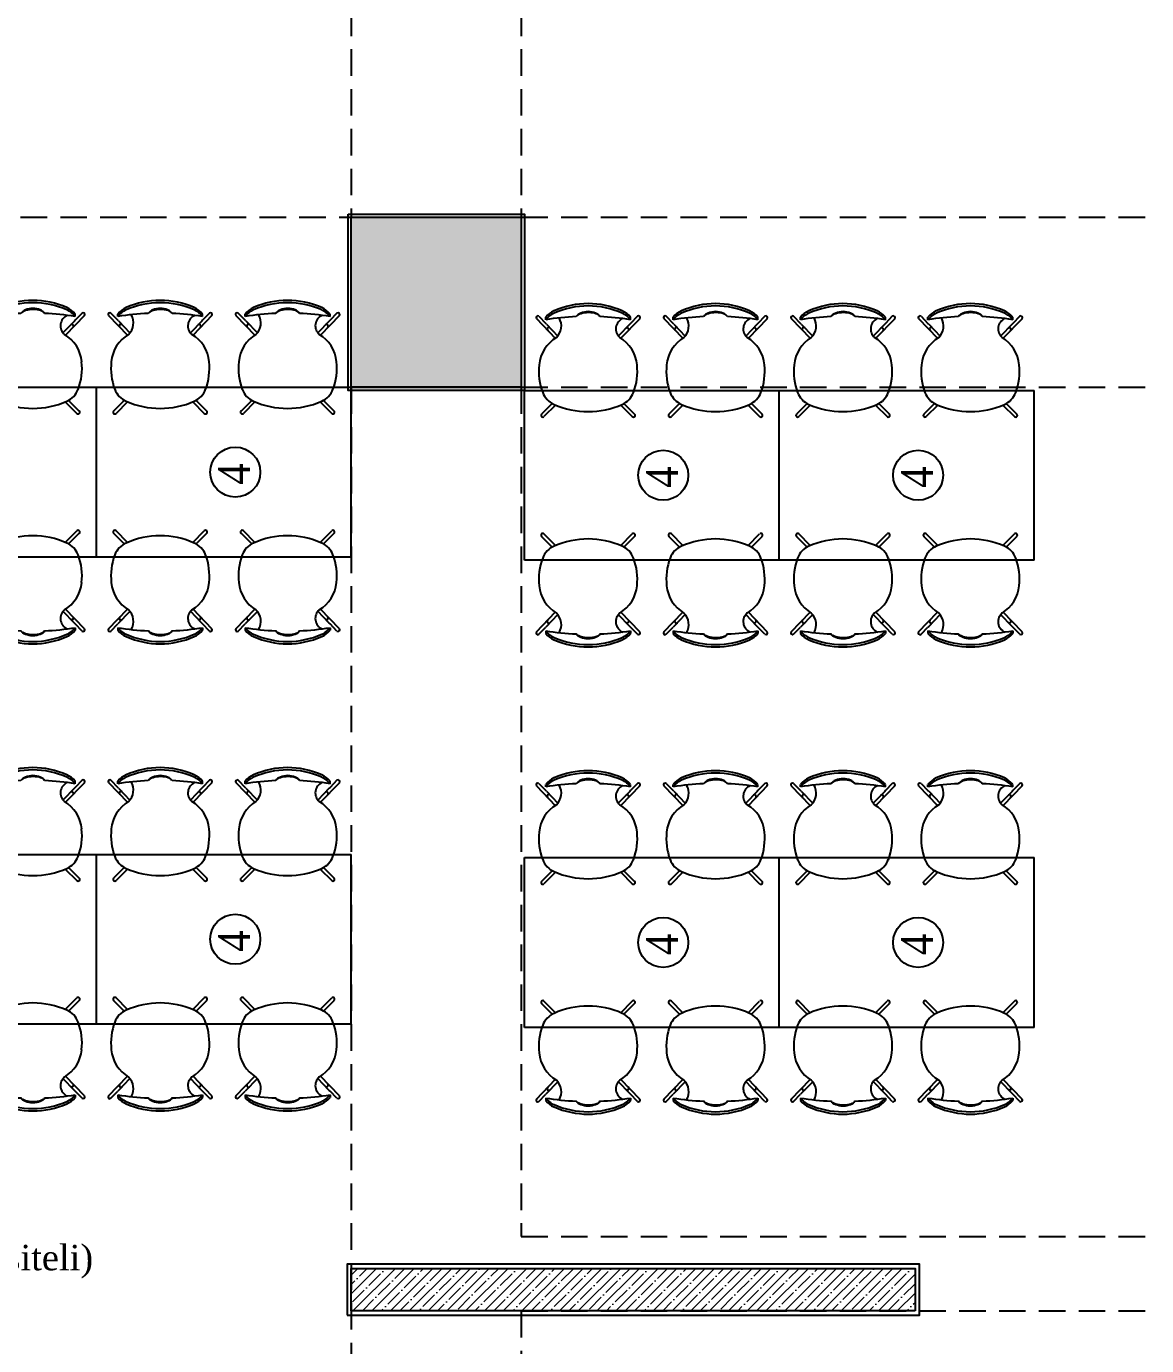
# Model space of a CAD drawing. Header units: millimetres. Extents: x -29311 to -3405, y 28913 to 42880.
# Drawn here: x -17624 to -17097, y 39831 to 40453 of the extents above; entities that cross this region are included whole.
import ezdxf
from ezdxf.enums import TextEntityAlignment as Align

# ---------------------------------------------------------------- set-up
doc = ezdxf.new("R2010")
doc.units = ezdxf.units.MM
doc.linetypes.add('HIDDEN', pattern=[0.375, 0.25, -0.125])
for name, color, linetype in [('A-BA', 1, 'Continuous'), ('A-BA-HIDDEN', 136, 'HIDDEN'), ('A-MERDIVEN', 125, 'Continuous'), ('A-SIVA-IC', 97, 'Continuous'), ('A-TEFRIS', 251, 'Continuous'), ('A-YAZI', 136, 'Continuous'), ('ARREDI_attrezzature', 175, 'Continuous')]:
    doc.layers.add(name, color=color, linetype=linetype)
doc.layers.add('tarama-betonarme', color=252, linetype='Continuous', lineweight=13)
doc.styles.add('YAZ-50', font='times.ttf', dxfattribs={"width": 0.9})
pattern_1 = [(45, (-65876.5644, 54657.0166), (-4.4194174, 4.4194174), []), (45, (-65872.145, 54657.0166), (-4.4194174, 4.4194174), [7.8125, -1.5625, 0, -1.5625])]

# ---------------------------------------------------------------- blocks, each defined once
blk = doc.blocks.new('4 KİŞİ MASA')
at = {"layer": 'A-TEFRIS'}
for p, q in [((81442.2, 15537.14), (81442.2, 15657.14)), ((81442.2, 15657.14), (81522.2, 15657.14)), ((81442.2, 15537.14), (81442.2, 15657.14)), ((81442.2, 15657.14), (81522.2, 15657.14)), ((81522.2, 15657.14), (81522.2, 15537.14)), ((81522.2, 15657.14), (81522.2, 15537.14)), ((81407.31, 15650.36), (81410.68, 15647.11)), ((81408.42, 15651.51), (81417.68, 15642.58)), ((81555.98, 15651.51), (81546.72, 15642.58)), ((81557.09, 15650.36), (81553.73, 15647.11)), ((81408.94, 15647.11), (81407.74, 15647.11)), ((81411.04, 15646.76), (81410.68, 15647.11)), ((81411.04, 15646.76), (81416.61, 15641.38)), ((81448.4, 15644.05), (81453.43, 15649.07)), ((81449.12, 15642.5), (81454.56, 15647.94)), ((81515.28, 15642.5), (81509.84, 15647.94)), ((81516, 15644.05), (81510.97, 15649.07)), ((81553.37, 15646.76), (81547.79, 15641.38)), ((81553.37, 15646.76), (81553.73, 15647.11)), ((81555.46, 15647.11), (81556.66, 15647.11)), ((81411.04, 15607.49), (81416.65, 15612.91)), ((81553.36, 15607.49), (81547.76, 15612.91)), ((81407.34, 15603.92), (81410.7, 15607.16)), ((81408.94, 15607.16), (81407.74, 15607.16)), ((81408.45, 15602.76), (81417.68, 15611.68)), ((81410.7, 15607.16), (81411.04, 15607.49)), ((81448.4, 15610.25), (81453.43, 15605.23)), ((81449.12, 15611.8), (81454.56, 15606.36)), ((81515.28, 15611.8), (81509.84, 15606.36)), ((81516, 15610.25), (81510.97, 15605.23)), ((81555.95, 15602.76), (81546.72, 15611.68)), ((81553.7, 15607.16), (81553.36, 15607.49)), ((81557.06, 15603.92), (81553.7, 15607.16)), ((81555.46, 15607.16), (81556.66, 15607.16)), ((81407.31, 15590.36), (81410.68, 15587.11)), ((81408.42, 15591.51), (81417.68, 15582.58)), ((81448.4, 15584.05), (81453.43, 15589.07)), ((81449.12, 15582.5), (81454.56, 15587.94)), ((81515.28, 15582.5), (81509.84, 15587.94)), ((81516, 15584.05), (81510.97, 15589.07)), ((81555.98, 15591.51), (81546.72, 15582.58)), ((81557.09, 15590.36), (81553.73, 15587.11)), ((81408.94, 15587.11), (81407.74, 15587.11)), ((81411.04, 15586.76), (81410.68, 15587.11)), ((81411.04, 15586.76), (81416.61, 15581.38)), ((81553.37, 15586.76), (81547.79, 15581.38)), ((81553.37, 15586.76), (81553.73, 15587.11)), ((81555.46, 15587.11), (81556.66, 15587.11)), ((81408.45, 15542.76), (81417.68, 15551.68)), ((81411.04, 15547.49), (81416.65, 15552.91)), ((81448.4, 15550.25), (81453.43, 15545.23)), ((81449.12, 15551.8), (81454.56, 15546.36)), ((81515.28, 15551.8), (81509.84, 15546.36)), ((81516, 15550.25), (81510.97, 15545.23)), ((81555.95, 15542.76), (81546.72, 15551.68)), ((81553.36, 15547.49), (81547.76, 15552.91)), ((81407.34, 15543.92), (81410.7, 15547.16)), ((81408.94, 15547.16), (81407.74, 15547.16)), ((81410.7, 15547.16), (81411.04, 15547.49)), ((81553.7, 15547.16), (81553.36, 15547.49)), ((81557.06, 15543.92), (81553.7, 15547.16)), ((81555.46, 15547.16), (81556.66, 15547.16)), ((81442.2, 15537.14), (81522.2, 15537.14))]:
    blk.add_line(p, q, dxfattribs=at)
blk.add_circle((81482.2, 15591.76), 11.77, dxfattribs=at)
for centre, radius, start, end in [((81407.94, 15650.87), 0.807, 53.30288, 218.69712), ((81431.69, 15633.56), 16.67, 95.13771, 149.38999), ((81433.28, 15622.33), 28, 69.21011, 96.30771), ((81531.12, 15622.33), 28, 83.69229, 110.78989), ((81532.71, 15633.56), 16.67, 30.61001, 84.86229), ((81556.46, 15650.87), 0.807, 321.30288, 126.69712), ((81414.86, 15638.58), 11.12, 129.84314, 155.44802), ((81414.99, 15639.16), 10, 127.28679, 156.17862), ((81533.29, 15627.14), 125.95, 170.87406, 177.45127), ((81413.37, 15645.6), 0.8, 39.16004, 219.16004), ((81439.67, 15639.16), 10, 23.82138, 69.21011), ((81453.99, 15648.5), 0.8, 315, 135), ((81510.41, 15648.5), 0.8, 45, 225), ((81524.74, 15639.16), 10, 110.78989, 156.17862), ((81551.03, 15645.6), 0.8, 320.83996, 140.83996), ((81549.41, 15639.16), 10, 23.82138, 52.71321), ((81431.11, 15627.14), 125.95, 2.54873, 9.12594), ((81549.54, 15638.58), 11.12, 24.55198, 50.15686), ((81441.12, 15627.14), 39.76, 156.17862, 203.82138), ((81442.22, 15627.14), 39.76, 156.17862, 203.82138), ((81411.9, 15647.33), 7.59, 239.79711, 315.86283), ((81412.44, 15627.14), 39.76, 336.17862, 23.82138), ((81551.96, 15627.14), 39.76, 156.17862, 203.82138), ((81552.5, 15647.33), 7.59, 224.13717, 300.20289), ((81522.18, 15627.14), 39.76, 336.17862, 23.82138), ((81523.28, 15627.14), 39.76, 336.17862, 23.82138), ((81533.29, 15627.14), 125.95, 182.53737, 189.12594), ((81431.11, 15627.14), 125.95, 350.87406, 357.46263), ((81413.29, 15608.72), 5.37, 40.80104, 155.83837), ((81551.11, 15608.72), 5.37, 24.16163, 139.19896), ((81414.86, 15615.7), 11.12, 204.55198, 230.15686), ((81414.99, 15615.12), 10, 203.82138, 232.71321), ((81413.51, 15608.76), 0.8, 140.83996, 320.83996), ((81431.69, 15620.71), 16.67, 210.61001, 264.86229), ((81439.67, 15615.12), 10, 290.78989, 336.17862), ((81453.99, 15605.79), 0.8, 225, 45), ((81510.41, 15605.79), 0.8, 135, 315), ((81524.74, 15615.12), 10, 203.82138, 249.21011), ((81532.71, 15620.71), 16.67, 275.13771, 329.38999), ((81550.89, 15608.76), 0.8, 219.16004, 39.16004), ((81549.41, 15615.12), 10, 307.28679, 336.17862), ((81549.54, 15615.7), 11.12, 309.84314, 335.44802), ((81407.97, 15603.41), 0.807, 141.30288, 306.69712), ((81433.28, 15631.94), 28, 263.69229, 290.78989), ((81531.12, 15631.94), 28, 249.21011, 276.30771), ((81556.43, 15603.41), 0.807, 233.30288, 38.69712), ((81407.94, 15590.87), 0.807, 53.30288, 218.69712), ((81431.69, 15573.56), 16.67, 95.13771, 149.38999), ((81433.28, 15562.33), 28, 69.21011, 96.30771), ((81439.67, 15579.16), 10, 23.82138, 69.21011), ((81453.99, 15588.5), 0.8, 315, 135), ((81510.41, 15588.5), 0.8, 45, 225), ((81524.74, 15579.16), 10, 110.78989, 156.17862), ((81531.12, 15562.33), 28, 83.69229, 110.78989), ((81532.71, 15573.56), 16.67, 30.61001, 84.86229), ((81556.46, 15590.87), 0.807, 321.30288, 126.69712), ((81441.12, 15567.14), 39.76, 156.17862, 203.82138), ((81442.22, 15567.14), 39.76, 156.17862, 203.82138), ((81414.86, 15578.58), 11.12, 129.84314, 155.44802), ((81414.99, 15579.16), 10, 127.28679, 156.17862), ((81533.29, 15567.14), 125.95, 170.87406, 177.45127), ((81411.9, 15587.33), 7.59, 239.79711, 315.86283), ((81413.37, 15585.6), 0.8, 39.16004, 219.16004), ((81412.44, 15567.14), 39.76, 336.17862, 23.82138), ((81551.96, 15567.14), 39.76, 156.17862, 203.82138), ((81552.5, 15587.33), 7.59, 224.13717, 300.20289), ((81551.03, 15585.6), 0.8, 320.83996, 140.83996), ((81549.41, 15579.16), 10, 23.82138, 52.71321), ((81431.11, 15567.14), 125.95, 2.54873, 9.12594), ((81549.54, 15578.58), 11.12, 24.55198, 50.15686), ((81522.18, 15567.14), 39.76, 336.17862, 23.82138), ((81523.28, 15567.14), 39.76, 336.17862, 23.82138), ((81533.29, 15567.14), 125.95, 182.53737, 189.12594), ((81431.11, 15567.14), 125.95, 350.87406, 357.46263), ((81414.86, 15555.7), 11.12, 204.55198, 230.15686), ((81414.99, 15555.12), 10, 203.82138, 232.71321), ((81413.29, 15548.72), 5.37, 40.80104, 155.83837), ((81431.69, 15560.71), 16.67, 210.61001, 264.86229), ((81439.67, 15555.12), 10, 290.78989, 336.17862), ((81524.74, 15555.12), 10, 203.82138, 249.21011), ((81532.71, 15560.71), 16.67, 275.13771, 329.38999), ((81551.11, 15548.72), 5.37, 24.16163, 139.19896), ((81549.41, 15555.12), 10, 307.28679, 336.17862), ((81549.54, 15555.7), 11.12, 309.84314, 335.44802), ((81413.51, 15548.76), 0.8, 140.83996, 320.83996), ((81433.28, 15571.94), 28, 263.69229, 290.78989), ((81453.99, 15545.79), 0.8, 225, 45), ((81510.41, 15545.79), 0.8, 135, 315), ((81531.12, 15571.94), 28, 249.21011, 276.30771), ((81550.89, 15548.76), 0.8, 219.16004, 39.16004), ((81407.97, 15543.41), 0.807, 141.30288, 306.69712), ((81556.43, 15543.41), 0.807, 233.30288, 38.69712)]:
    blk.add_arc(centre, radius, start, end, dxfattribs=at)
at = {"layer": 'A-TEFRIS', "extrusion": (0, 0, -1)}
for centre, major_axis, ratio, start_param, end_param in [((81408.55, 15627.19), (0.11, 5.89), 0.578981, 3.432785, 5.928076), ((81408.01, 15627.22), (0.16, 5.75), 0.417867, 3.323446, 5.96486), ((81408.55, 15567.19), (0.11, 5.89), 0.578981, 3.432785, 5.928076), ((81408.01, 15567.22), (0.16, 5.75), 0.417867, 3.323446, 5.96486)]:
    blk.add_ellipse(centre, major_axis=major_axis, ratio=ratio, start_param=start_param, end_param=end_param, dxfattribs=at)
at = {"layer": 'A-TEFRIS'}
for centre, major_axis, ratio, start_param, end_param in [((81555.85, 15627.19), (0.11, -5.89), 0.578981, 0.291192, 2.786483), ((81556.39, 15627.22), (0.16, -5.75), 0.417867, 0.181854, 2.823267), ((81555.85, 15567.19), (0.11, -5.89), 0.578981, 0.291192, 2.786483), ((81556.39, 15567.22), (0.16, -5.75), 0.417867, 0.181854, 2.823267)]:
    blk.add_ellipse(centre, major_axis=major_axis, ratio=ratio, start_param=start_param, end_param=end_param, dxfattribs=at)
at = {"layer": 'A-TEFRIS', "style": 'YAZ-50', "width": 0.9}
blk.add_text('4', height=15, dxfattribs=at).set_placement((81476.21, 15584.77))
blk = doc.blocks.new('2. bodrum kat kirişileri')
at = {"layer": 'A-BA-HIDDEN', "ltscale": 50}
for points in [[(146.63, -21294.56), (146.63, -22029.94)], [(226.63, -21294.56), (226.63, -22029.94)], [(-627.87, -22029.94), (146.63, -22029.94)], [(226.63, -22029.94), (976.63, -22029.94)], [(-496.3, -22697.38), (-635.92, -22109.94), (146.63, -22109.94)], [(146.63, -22109.94), (146.63, -22724.34)], [(226.63, -22109.94), (226.63, -22509.94)], [(226.63, -22109.94), (976.63, -22109.94)], [(226.63, -22509.94), (977.13, -22509.94)], [(226.63, -22544.94), (976.63, -22544.94)], [(226.63, -22544.94), (226.63, -23080.71)]]:
    blk.add_lwpolyline(points, dxfattribs=at)

msp = doc.modelspace()

# ---------------------------------------------------------------- hatches: boundary and pattern name
at = {"layer": 'tarama-betonarme'}
h = msp.add_hatch(dxfattribs=at)
h.set_pattern_fill('ANSI35', color=256, scale=25, style=0)
h.set_pattern_definition(pattern_1)
edge = h.paths.add_edge_path()
edge.add_line((-17391.24, 40362.77), (-17391.24, 40282.77))
edge.add_line((-17391.24, 40282.77), (-17471.24, 40282.77))
edge.add_line((-17471.24, 40282.77), (-17471.24, 40362.77))
h.paths.add_polyline_path([(-16641.24, 40362.77), (-16561.24, 40362.77), (-16561.24, 40282.77), (-16641.24, 40282.77)])
h = msp.add_hatch(dxfattribs=at)
h.set_pattern_fill('ANSI35', color=256, scale=25, style=0)
h.set_pattern_definition(pattern_1)
h.paths.add_polyline_path([(-17205.74, 39847.77), (-17471.24, 39847.77), (-17471.24, 39867.77), (-17205.74, 39867.77)])

# ---------------------------------------------------------------- linework, layer by layer
at = {"layer": 'A-BA'}
msp.add_lwpolyline([(-17471.24, 40362.77), (-17391.24, 40362.77), (-17391.24, 40282.77), (-17471.24, 40282.77)], close=True, dxfattribs=at)
for points in [[(-17391.24, 40362.77), (-17391.24, 40282.77), (-17471.24, 40282.77), (-17471.24, 40362.77)], [(-17205.74, 39847.77), (-17471.24, 39847.77), (-17471.24, 39867.77), (-17205.74, 39867.77), (-17205.74, 39847.77)]]:
    msp.add_lwpolyline(points, dxfattribs=at)
at = {"layer": 'A-SIVA-IC'}
for points in [[(-17472.74, 40364.26), (-17389.74, 40364.26), (-17389.74, 40281.27), (-17472.74, 40281.27)], [(-17473.24, 39845.77), (-17203.74, 39845.77), (-17203.74, 39869.77), (-17473.24, 39869.77)]]:
    msp.add_lwpolyline(points, close=True, dxfattribs=at)
at = {"layer": 'A-TEFRIS'}
msp.add_line((-17471.24, 40282.77), (-17391.24, 40282.77), dxfattribs=at)

# ---------------------------------------------------------------- block references
at = {"layer": 'A-MERDIVEN'}
msp.add_blockref('2. bodrum kat kirişileri', (-17617.87, 62392.7), dxfattribs=at)
at = {"layer": 'ARREDI_attrezzature', "rotation": 90}
for p in [(-2054.1, -41239.43), (-1934.1, -41239.43), (-1732.6, -41240.92), (-1612.6, -41240.92), (-2054.1, -41459.43), (-1934.1, -41459.43), (-1732.6, -41460.92), (-1612.6, -41460.92)]:
    msp.add_blockref('4 KİŞİ MASA', p, dxfattribs=at)

# ---------------------------------------------------------------- texts
at = {"layer": 'A-YAZI', "style": 'YAZ-50'}
msp.add_text('YEMEK SALONU (150+40=190 Kişi kapasiteli)', height=12, dxfattribs=at).set_placement((-17773.17, 39866.91), align=Align.CENTER)

doc.saveas('drawing.dxf')
